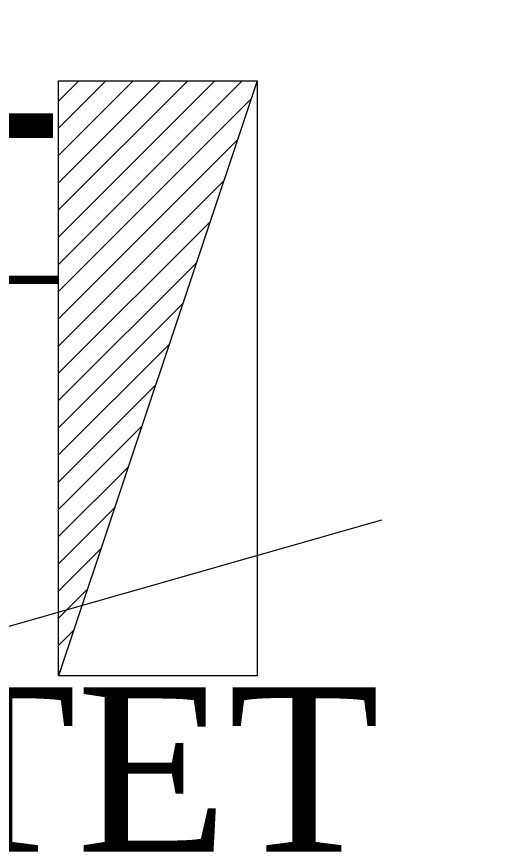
# Model space of a CAD drawing. Header units: millimetres. Extents: x 1322820 to 1391563, y 1051909 to 1098256.
# Drawn here: x 1363178 to 1363770, y 1068301 to 1069312 of the extents above; entities that cross this region are included whole.
import ezdxf

# ---------------------------------------------------------------- set-up
doc = ezdxf.new("R2010")
doc.units = ezdxf.units.MM
doc.header["$MEASUREMENT"] = 0
doc.linetypes.add('AStair_dashed', pattern=[1800, 800, -1000])
doc.linetypes.add('DUBLU_INTRERUPT', pattern=[1.093612, 0.529167, -0.211667, 0.141111, -0.211667])
doc.layers.get('0').update_dxf_attribs({"true_color": 0x787878})
doc.layers.add('Circuite', color=7, linetype='Continuous', lineweight=25)
doc.layers.add('circuite prize vitali', color=1, linetype='Continuous')
doc.layers.add('ELECTRICE', color=1, linetype='Continuous')
doc.layers.add('New_arhitectura - desen 2D_Pen_No__2', color=7, linetype='Continuous', lineweight=13, true_color=0x787878)

# ---------------------------------------------------------------- blocks, each defined once
blk = doc.blocks.new('terasa')
at = {"layer": 'New_arhitectura - desen 2D_Pen_No__2', "linetype": 'AStair_dashed', "lineweight": 13}
blk.add_line((1355928.539, 1066506.317), (1366234.763, 1069443.92), dxfattribs=at)

msp = doc.modelspace()

# ---------------------------------------------------------------- block references
msp.add_blockref('terasa', (0, 0))

# ---------------------------------------------------------------- next in the draw order: hatches: boundary and pattern name
at = {"layer": 'ELECTRICE', "lineweight": 20}
h = msp.add_hatch(dxfattribs=at)
h.set_pattern_fill('ANSI31', color=256, scale=187.5, style=0)
h.set_pattern_definition([(45, (-1335780.383, -963837.988), (-16.57281518, 16.57281518), [])])
h.paths.add_polyline_path([(1363228.9, 1068509.6), (1363470.5, 1069233.9), (1363228.9, 1069233.9)])

# ---------------------------------------------------------------- next in the draw order: linework, layer by layer
at = {"layer": 'Circuite', "lineweight": 20}
msp.add_line((1363470.5, 1069233.9), (1363228.9, 1068509.6), dxfattribs=at)
at = {"layer": 'Circuite', "linetype": 'DUBLU_INTRERUPT', "lineweight": 20, "ltscale": 1000, "const_width": 10}
msp.add_lwpolyline([(1365302.2, 1081821.6), (1362043.1, 1081821.6), (1362043.1, 1078715.6), (1362043.1, 1068991.6), (1363227.8, 1068991.6)], dxfattribs=at)
at = {"layer": 'Circuite', "lineweight": 20}
msp.add_lwpolyline([(1363228.9, 1069233.9), (1363470.5, 1069233.9), (1363470.5, 1068509.6), (1363228.9, 1068509.6)], close=True, dxfattribs=at)
at = {"layer": 'circuite prize vitali', "lineweight": 20, "const_width": 30}
msp.add_lwpolyline([(1361576.9, 1080204.8), (1362287.2, 1080204.8), (1362287.2, 1078429.2), (1362287.2, 1078429.2), (1362121, 1078429.2), (1362121, 1069179.3), (1363222.2, 1069179.3)], dxfattribs=at)

# ---------------------------------------------------------------- next in the draw order: texts
at = {"layer": 'circuite prize vitali', "linetype": 'Continuous', "insert": (1362650.9, 1068645.4), "char_height": 400, "width": 2184.213, "attachment_point": 1}
msp.add_mtext('{\\fTimes New Roman|b0|i0|c0|p18;\\H0.875x;5\\H1.1429x; \\H0.5x;TET}', dxfattribs=at)

doc.saveas('drawing.dxf')
